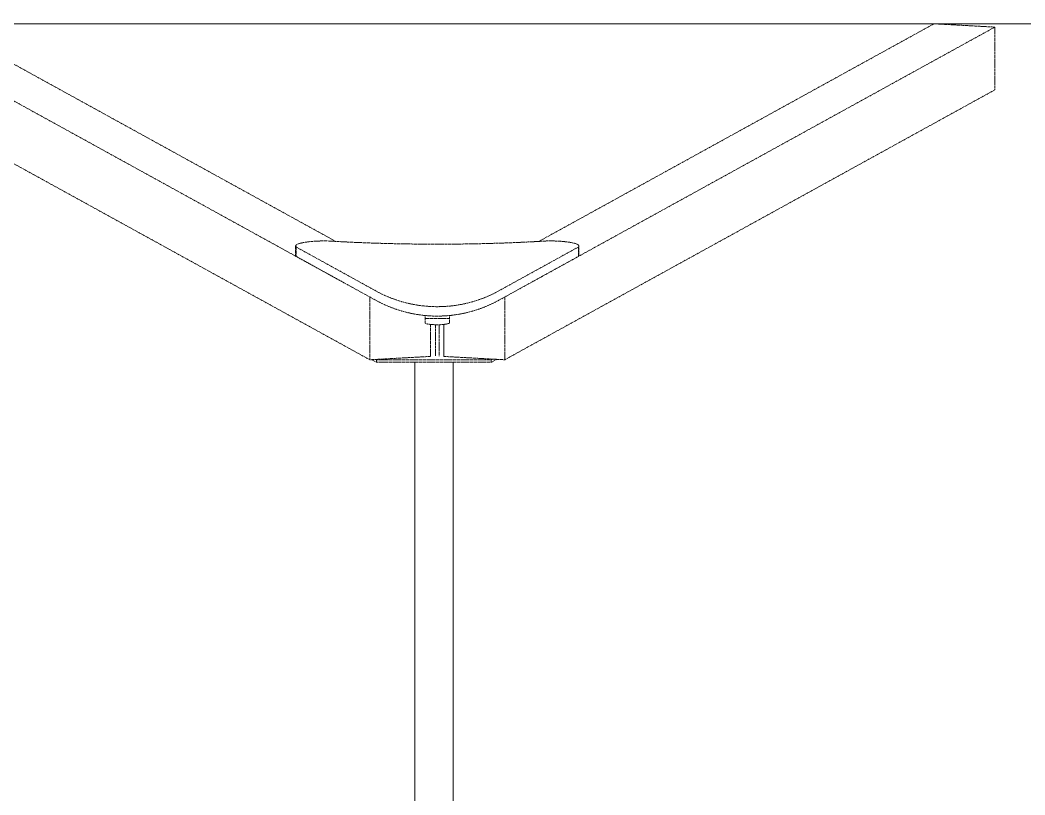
# Model space of a CAD drawing. Header units: millimetres. Extents: x -4194 to 3683, y -2760 to 1498.
# Drawn here: x -566 to 1010, y 282 to 1498 of the extents above; entities that cross this region are included whole.
import ezdxf

# ---------------------------------------------------------------- set-up
doc = ezdxf.new("R2010")
doc.units = ezdxf.units.MM
doc.linetypes.add('HIDDEN', pattern=[1.905, 1.27, -0.635])
doc.layers.add('DIKOM_ЗОНА', color=80, linetype='Continuous')
doc.layers.add('DIKOM_ОБЪЕКТ', color=7, linetype='Continuous')

msp = doc.modelspace()

# ---------------------------------------------------------------- linework, layer by layer
at = {"layer": 'DIKOM_ЗОНА', "color": 3, "lineweight": 15}
msp.add_line((2682.746, 1492.314), (-2517.254, 1492.314), dxfattribs=at)
at = {"layer": 'DIKOM_ОБЪЕКТ', "color": 7, "linetype": 'HIDDEN', "lineweight": 15}
for p, q in [((-70.809, 1150.824), (-701.348, 1498.088)), ((-796.72, 1492.867), (-7.961, 1058.464)), ((963.28, 1487.092), (185.006, 1058.464)), ((247.854, 1150.824), (867.908, 1492.314)), ((867.908, 1492.314), (963.28, 1487.092)), ((963.28, 1487.092), (963.28, 1388.611)), ((-796.72, 1394.386), (-17.313, 965.134)), ((963.28, 1388.611), (194.359, 965.134)), ((-133.773, 1143.552), (-133.773, 1128.779)), ((-133.033, 1142.119), (-7.961, 1073.236)), ((-133.033, 1127.347), (-133.033, 1142.119)), ((185.006, 1073.236), (310.078, 1142.119)), ((310.078, 1142.119), (310.078, 1127.347)), ((310.818, 1128.779), (310.818, 1143.552)), ((-133.033, 1127.347), (-57.672, 1085.842)), ((234.718, 1085.842), (310.078, 1127.347)), ((-17.313, 1063.615), (-17.313, 965.134)), ((194.359, 965.134), (194.359, 1063.615)), ((69.576, 1034.552), (69.576, 1022.436)), ((69.576, 1029.822), (107.469, 1029.822)), ((107.469, 1022.436), (107.469, 1034.552)), ((78.058, 970.356), (78.058, 1020.588)), ((78.058, 970.356), (78.058, 1020.588)), ((85.688, 1020.11), (85.688, 970.774)), ((91.357, 970.774), (91.357, 1020.11)), ((98.987, 970.356), (98.987, 1020.588)), ((98.987, 1020.588), (98.987, 970.356)), ((-17.313, 965.134), (78.058, 970.356)), ((-14.282, 965.3), (-6.72, 961.136)), ((-7.776, 965.656), (-6.72, 965.075)), ((-6.72, 965.075), (173.28, 965.075)), ((-6.72, 961.136), (-6.72, 965.075)), ((98.987, 970.356), (194.359, 965.134)), ((173.28, 965.075), (175.284, 966.179)), ((181.79, 965.822), (173.28, 961.136)), ((173.28, 961.136), (173.28, 965.075)), ((-6.72, 961.136), (173.28, 961.136)), ((53.28, 961.136), (53.28, -962.757)), ((53.28, -1024.475), (53.28, 961.136)), ((113.28, -962.757), (113.28, 961.136)), ((113.28, 961.136), (113.28, -1024.475))]:
    msp.add_line(p, q, dxfattribs=at)
at = {"layer": 'DIKOM_ОБЪЕКТ', "color": 7, "linetype": 'HIDDEN', "lineweight": 15, "flags": 128}
for points in [[(-133.033, 1142.119), (-133.486, 1142.658), (-133.729, 1143.201), (-133.759, 1143.745), (-133.578, 1144.289), (-133.185, 1144.83), (-132.583, 1145.364), (-131.774, 1145.89), (-130.762, 1146.406), (-129.551, 1146.908), (-128.148, 1147.396), (-126.558, 1147.865), (-124.79, 1148.315), (-122.85, 1148.743), (-120.748, 1149.147), (-118.493, 1149.526), (-116.096, 1149.877), (-113.568, 1150.2), (-110.92, 1150.492), (-108.164, 1150.752), (-105.314, 1150.979), (-102.381, 1151.173), (-99.38, 1151.331), (-96.324, 1151.454), (-93.227, 1151.541), (-90.104, 1151.591), (-86.968, 1151.604), (-83.834, 1151.581)], [(260.88, 1151.581), (251.092, 1151.006), (241.242, 1150.465), (231.331, 1149.958), (221.365, 1149.485), (211.346, 1149.047), (201.28, 1148.643), (191.17, 1148.273), (181.02, 1147.938), (170.834, 1147.638), (160.615, 1147.373), (150.369, 1147.144), (140.098, 1146.949), (129.807, 1146.79), (119.5, 1146.666), (109.181, 1146.577), (98.854, 1146.524), (88.523, 1146.506), (78.192, 1146.524), (67.864, 1146.577), (57.545, 1146.666), (47.238, 1146.79), (36.948, 1146.949), (26.677, 1147.144), (16.43, 1147.373), (6.212, 1147.638), (-3.974, 1147.938), (-14.125, 1148.273), (-24.235, 1148.643), (-34.301, 1149.047), (-44.319, 1149.485), (-54.285, 1149.958), (-64.196, 1150.465), (-74.047, 1151.006), (-83.834, 1151.581)], [(260.88, 1151.581), (264.014, 1151.604), (267.15, 1151.591), (270.273, 1151.541), (273.37, 1151.454), (276.426, 1151.331), (279.427, 1151.173), (282.359, 1150.979), (285.21, 1150.752), (287.965, 1150.492), (290.613, 1150.2), (293.142, 1149.877), (295.538, 1149.526), (297.793, 1149.147), (299.895, 1148.743), (301.835, 1148.315), (303.604, 1147.865), (305.194, 1147.396), (306.597, 1146.908), (307.807, 1146.406), (308.819, 1145.89), (309.628, 1145.364), (310.231, 1144.83), (310.623, 1144.289), (310.805, 1143.745), (310.774, 1143.201), (310.532, 1142.658), (310.078, 1142.119)], [(69.576, 1022.436), (70.341, 1022.101), (71.302, 1021.782), (72.448, 1021.482), (73.766, 1021.204), (75.243, 1020.951), (76.863, 1020.726), (78.608, 1020.532), (80.46, 1020.37), (82.399, 1020.242), (84.403, 1020.149), (86.452, 1020.094), (88.523, 1020.075), (90.594, 1020.094), (92.642, 1020.149), (94.647, 1020.242), (96.585, 1020.37), (98.437, 1020.532), (100.182, 1020.726), (101.802, 1020.951), (103.279, 1021.204), (104.598, 1021.482), (105.744, 1021.782), (106.704, 1022.101), (107.469, 1022.436)]]:
    msp.add_lwpolyline(points, dxfattribs=at)
at = {"layer": 'DIKOM_ОБЪЕКТ', "color": 7, "linetype": 'HIDDEN', "lineweight": 15}
for centre, radius, start, end in [((-131.602, 1129.01), 2.194, 186.04217, 229.30871), ((309.037, 1128.825), 1.808, 305.163182, 358.561988), ((88.523, 1248.425), 200, 241.156595, 298.843399), ((88.523, 1233.653), 200, 241.156594, 298.843406)]:
    msp.add_arc(centre, radius, start, end, dxfattribs=at)

doc.saveas('drawing.dxf')
